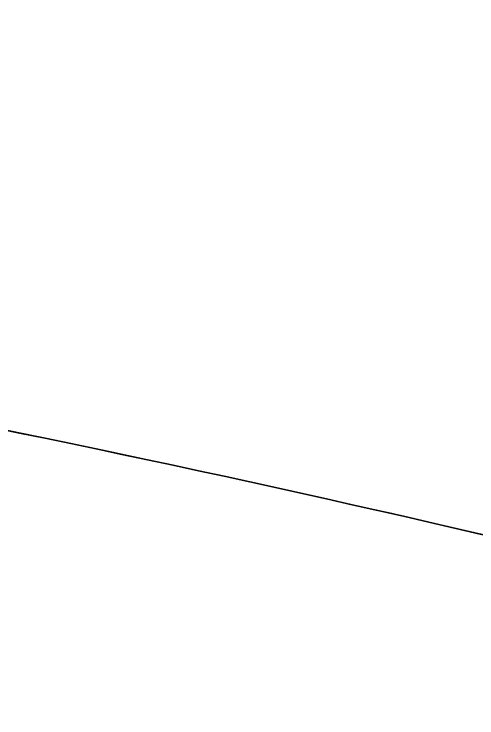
# Model space of a CAD drawing. Header units: millimetres. Extents: x -400 to 400, y -2300 to 700.
# Drawn here: x 4.011 to 4.538, y 19.269 to 20.069 of the extents above; entities that cross this region are included whole.
import ezdxf

# ---------------------------------------------------------------- set-up
doc = ezdxf.new("R2010")
doc.units = ezdxf.units.MM
for name, color, linetype, true_color in [('embase béton 40kg$Ø800', 7, 'Continuous', 0xcee0cb), ('tube acier Ø40 ext ep2 sans soudure', 7, 'Continuous', 0xe5adce), ('tube acier Ø40 int ep2 soudure', 7, 'Continuous', 0xe0d4ff)]:
    doc.layers.add(name, color=color, linetype=linetype, true_color=true_color)

msp = doc.modelspace()

# ---------------------------------------------------------------- linework, layer by layer
at = {"layer": 'embase béton 40kg$Ø800'}
for points in [[(400, 0), (400, 400), (0, 400), (-400, 400), (-400, 0), (-400, -400), (0, -400), (400, -400), (400, 0)], [(400, 0, 32), (400, 400, 32), (0, 400, 32), (-400, 400, 32), (-400, 0, 32), (-400, -400, 32), (0, -400, 32), (400, -400, 32), (400, 0, 32)]]:
    msp.add_rational_spline(points, [1, 0.707106781187, 1, 0.707106781187, 1, 0.707106781187, 1, 0.707106781187, 1], degree=2, knots=[0, 0, 0, 628.318531, 628.318531, 1256.637061, 1256.637061, 1884.955592, 1884.955592, 2513.274123, 2513.274123, 2513.274123], dxfattribs=at)
at = {"layer": 'tube acier Ø40 ext ep2 sans soudure'}
for points in [[(20, 0, 2559.12462), (20, -20, 2559.12462), (0, -20, 2559.12462), (-20, -20, 2559.12462), (-20, 0, 2559.12462), (-20, 20, 2559.12462), (0, 20, 2559.12462), (20, 20, 2559.12462), (20, 0, 2559.12462)], [(20, 0, 59.12462), (20, -20, 59.12462), (0, -20, 59.12462), (-20, -20, 59.12462), (-20, 0, 59.12462), (-20, 20, 59.12462), (0, 20, 59.12462), (20, 20, 59.12462), (20, 0, 59.12462)]]:
    msp.add_rational_spline(points, [1, 0.707106781187, 1, 0.707106781187, 1, 0.707106781187, 1, 0.707106781187, 1], degree=2, knots=[-125.663706, -125.663706, -125.663706, -94.24778, -94.24778, -62.831853, -62.831853, -31.415927, -31.415927, 0, 0, 0], dxfattribs=at)
at = {"layer": 'tube acier Ø40 int ep2 soudure'}
for points, weights, knots in [([(-8, -20.4939, 37), (-22, -15.02886, 37), (-22, 0, 37), (-22, 22, 37), (0, 22, 37), (22, 22, 37), (22, 0, 37)], [0.891053984922, 0.779446475328, 1, 0.707106781187, 1, 0.707106781187, 1], [-86.488575, -86.488575, -86.488575, -62.831853, -62.831853, -31.415927, -31.415927, 0, 0, 0]), ([(22, 0, 2459.12462), (22, 22, 2459.12462), (0, 22, 2459.12462), (-22, 22, 2459.12462), (-22, 0, 2459.12462), (-22, -22, 2459.12462), (0, -22, 2459.12462), (22, -22, 2459.12462), (22, 0, 2459.12462)], [1, 0.707106781187, 1, 0.707106781187, 1, 0.707106781187, 1, 0.707106781187, 1], [0, 0, 0, 31.415927, 31.415927, 62.831853, 62.831853, 94.24778, 94.24778, 125.663706, 125.663706, 125.663706]), ([(22, 0, 2559.12462), (22, 22, 2559.12462), (0, 22, 2559.12462), (-22, 22, 2559.12462), (-22, 0, 2559.12462), (-22, -22, 2559.12462), (0, -22, 2559.12462), (22, -22, 2559.12462), (22, 0, 2559.12462)], [1, 0.707106781187, 1, 0.707106781187, 1, 0.707106781187, 1, 0.707106781187, 1], [0, 0, 0, 31.415927, 31.415927, 62.831853, 62.831853, 94.24778, 94.24778, 125.663706, 125.663706, 125.663706]), ([(22, 0, 1237), (22, -22, 1237), (0, -22, 1237), (-22, -22, 1237), (-22, 0, 1237), (-22, 22, 1237), (0, 22, 1237), (22, 22, 1237), (22, 0, 1237)], [1, 0.707106781187, 1, 0.707106781187, 1, 0.707106781187, 1, 0.707106781187, 1], [-125.663706, -125.663706, -125.663706, -94.24778, -94.24778, -62.831853, -62.831853, -31.415927, -31.415927, 0, 0, 0]), ([(20, 0, 37), (20, 20, 37), (0, 20, 37), (-20, 20, 37), (-20, 0, 37), (-20, -13.09307, 37), (-8, -18.3303, 37)], [1, 0.707106781187, 1, 0.707106781187, 1, 0.786679050937, 0.884091327405], [0, 0, 0, 31.415927, 31.415927, 62.831853, 62.831853, 85.712804, 85.712804, 85.712804]), ([(20, 0, 2459.12462), (20, -20, 2459.12462), (0, -20, 2459.12462), (-20, -20, 2459.12462), (-20, 0, 2459.12462), (-20, 20, 2459.12462), (0, 20, 2459.12462), (20, 20, 2459.12462), (20, 0, 2459.12462)], [1, 0.707106781187, 1, 0.707106781187, 1, 0.707106781187, 1, 0.707106781187, 1], [125.663706, 125.663706, 125.663706, 157.079633, 157.079633, 188.495559, 188.495559, 219.911486, 219.911486, 251.327412, 251.327412, 251.327412]), ([(20, 0, 2559.12462), (20, -20, 2559.12462), (0, -20, 2559.12462), (-20, -20, 2559.12462), (-20, 0, 2559.12462), (-20, 20, 2559.12462), (0, 20, 2559.12462), (20, 20, 2559.12462), (20, 0, 2559.12462)], [1, 0.707106781187, 1, 0.707106781187, 1, 0.707106781187, 1, 0.707106781187, 1], [125.663706, 125.663706, 125.663706, 157.079633, 157.079633, 188.495559, 188.495559, 219.911486, 219.911486, 251.327412, 251.327412, 251.327412]), ([(20, 0, 1237), (20, 20, 1237), (0, 20, 1237), (-20, 20, 1237), (-20, 0, 1237), (-20, -20, 1237), (0, -20, 1237), (20, -20, 1237), (20, 0, 1237)], [1, 0.707106781187, 1, 0.707106781187, 1, 0.707106781187, 1, 0.707106781187, 1], [0, 0, 0, 31.415927, 31.415927, 62.831853, 62.831853, 94.24778, 94.24778, 125.663706, 125.663706, 125.663706])]:
    msp.add_rational_spline(points, weights, degree=2, knots=knots, dxfattribs=at)

doc.saveas('drawing.dxf')
